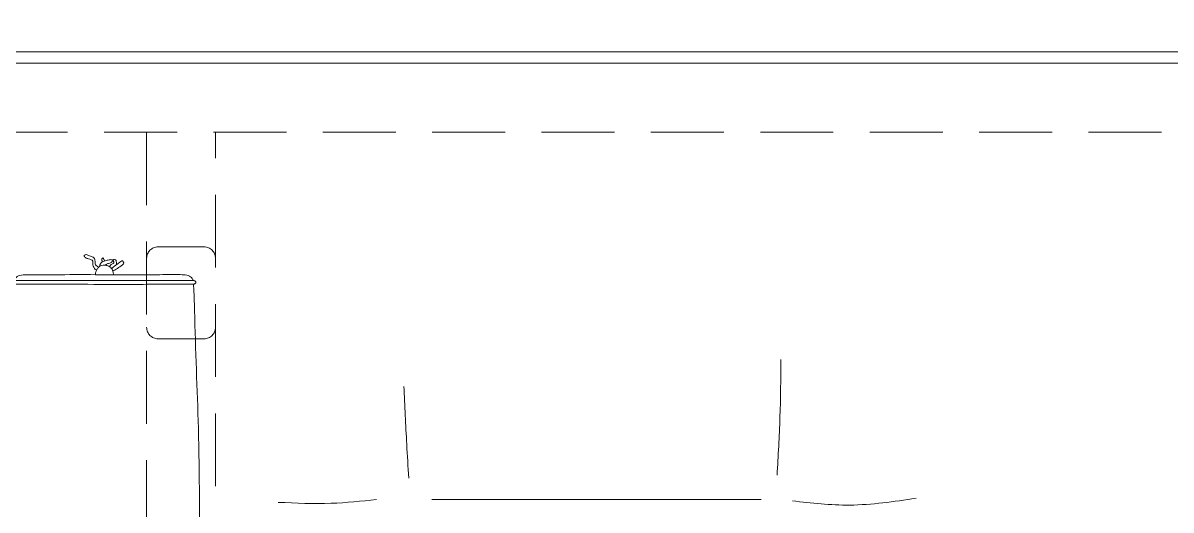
# Model space of a CAD drawing. Header units: centimetres. Extents: x 5488 to 20269, y -31398 to -19684.
# Drawn here: x 6262.8 to 6362.8, y -23918.1 to -23875.7 of the extents above; entities that cross this region are included whole.
import ezdxf

# ---------------------------------------------------------------- set-up
doc = ezdxf.new("R2010")
doc.units = ezdxf.units.CM
doc.linetypes.add('DASHED2', pattern=[9.524999999999999, 6.35, -3.175])
for name, color, linetype, lineweight in [('xxx_Auto_FFE_UPHOLSTERY', 67, 'Continuous', 20), ('xxx_Auto_FFE_WOOD', 36, 'Continuous', 0), ('xxx_Auto_Kaplama_Ahşap Tarama', 16, 'Continuous', 5), ('xxx_Auto_Tefris_Tefris', 32, 'Continuous', 15)]:
    doc.layers.add(name, color=color, linetype=linetype, lineweight=lineweight)

# ---------------------------------------------------------------- blocks, each defined once
blk = doc.blocks.new('A$C5c4a7a0b')
blk.add_line((-123.2500293273924, -101), (116.2500293273924, -101))
at = {"layer": 'xxx_Auto_FFE_UPHOLSTERY'}
blk.add_line((-52.26682673236246, -62), (-23.57517962269594, -62), dxfattribs=at)
for points in [[(-128.2500293273915, -84.86602540378226), (-128.2500293273915, -95, 0.4142135623730951), (-123.2500293273915, -100), (116.2500293273924, -100), (120.6937358633568, -97.74090608043844)], [(-129.2500293273915, -85), (-129.2500293273915, -95, 0.414213562373095), (-123.2500293273915, -101), (116.2500293273924, -101)]]:
    blk.add_lwpolyline(points, format="xyb", dxfattribs=at)
for points in [[(-2.828951952405987, -36.48853750923445), (-2.990373818276566, -41.02267320532701), (-3.072582740560392, -43.91764566550046), (-3.253861677136229, -68.20856276118138), (-2.918133436089192, -78.45352208227632), (-2.837060939391449, -80.63318948953383), (-2.82866337899577, -80.7507268126792)], [(-54.98084435629789, -61.87381463613929), (-59.96840776948738, -61.51057073356424), (-65.7486940302988, -62.10497071093778)], [(-18.77667853827552, -62), (-14.8251270966266, -61.66377816653403), (-10.20096007562643, -61.74782887251058)], [(-21.56825510836097, -63.86270735669677), (-21.40009501475834, -66.80464364716318), (-21.14786727188584, -71.84797114919274)], [(-53.65066379872042, -64.11486897941359), (-53.90289154159473, -69.15819648144316), (-53.98697158839605, -74.20152398347273)], [(12.64480120849657, -80.74829657807277), (12.74204977444424, -80.74710168134334), (12.84170573695519, -80.7514829600259), (12.90039252575116, -80.76515479597947), (12.97669516241331, -80.80709903605748), (13.01042981351929, -80.84429471661133), (13.03124021457188, -80.90920758734137), (13.02466683868079, -80.95302002285098), (13.00056403252711, -80.99245117967803), (12.94797651193767, -81.02531050630932), (12.86645509196205, -81.06589084715961), (12.83294115019089, -81.06912294181893), (12.64480120849657, -81.07230932376842), (12.35731404956096, -81.07350422049785), (11.93290864760093, -81.071972225036), (4.709117174445055, -81.07609580103599), (3.143680340579522, -81.07350422049785), (1.030317142556669, -81.06912294181893), (-2.54344689766549, -81.07350422049785), (-2.731885769844666, -81.07131358116021), (-2.821722720002072, -81.06912294181893), (-2.888733663887251, -81.06266396342835), (-2.975103116756145, -81.02531050630932), (-3.036455480842051, -80.95302002285098), (-3.036455480842051, -80.86758587899385), (-2.981784097208219, -80.80118895591295), (-2.924706807039911, -80.76900789909996), (-2.867736864702238, -80.7514829600259), (-2.828812501515131, -80.74866615853898), (-2.670533534123024, -80.74929232068462), (-2.447036443250909, -80.74710168134334), (-2.085496789912213, -80.74710168134334), (3.197282358911252, -80.73262571127998), (7.430581081041964, -80.74710168134334), (8.895446502488994, -80.7514829600259), (11.07892652299597, -80.74710168134334), (12.41662289375563, -80.7514829600259), (12.64480120849657, -80.74829657807277)], [(12.78500465231446, -81.07350422049785), (12.69489884445829, -81.24875378689467), (12.29391855067843, -81.52039078166126), (11.72386091505723, -81.5675531322122), (10.97709703452529, -81.55615013643546), (8.817660570310181, -81.57515615040757), (1.695330773089154, -81.56639368087053), (-0.4359257855612668, -81.58556197570579), (-1.855426194784741, -81.57515615040757), (-2.364898222365809, -81.5036342877138), (-2.57190498969976, -81.40024121001261), (-2.720929843839258, -81.24875378689467), (-2.779433440215143, -81.13482730011674), (-2.798033583772849, -81.06912294181893), (-2.795161517440647, -81.0657944991508)], [(4.202015818873406, -81.88968315788952), (3.798082364726724, -82.12967569639295), (3.351566272767741, -82.44303553563441), (3.241409904623652, -82.60120081401692), (3.270553442167511, -82.65628732697223), (3.318474331275866, -82.75804684434843), (3.318544617990483, -82.75827806528832), (3.587273842031209, -82.65769871506564), (4.040973242159453, -82.32167028701588), (4.231894469365216, -82.19056731875753), (4.327080506798666, -82.15367383763441)], [(4.124516128889809, -81.57946597335831), (4.193330120286191, -81.856159740375), (4.264705766918269, -82.06224786452367), (4.470882543804692, -82.2738525399327), (4.777813568185593, -82.38951766059836), (5.049743673336707, -82.41057647016714), (5.282159188871447, -82.3482708862357), (5.472210379850367, -82.18687585425141), (5.616409907042907, -81.95432862826783), (5.693380216313017, -81.72212752946871), (5.705553715280985, -81.57971628373343)], [(3.888913764296376, -82.43845834348758), (3.873808278893193, -82.61902702102816), (3.894555423057682, -82.73012705676229), (3.908175688968186, -82.82320248227188), (4.039072742527424, -82.90854608227892), (4.120556750020114, -82.89144569842756), (4.158271095209784, -82.84025644961002), (4.120556750020114, -82.6966912802236), (4.113271492156855, -82.60390585003188), (4.228489400569742, -82.52014562031036), (4.406265491410522, -82.3998095547613), (4.46478510516863, -82.32238280618185)], [(5.334251511076218, -82.31666891848727), (5.27463637087385, -82.52354985880811), (5.093206056904819, -82.70329255308752), (4.765830647076655, -82.81380593483482), (4.428438014938365, -82.88052045107179), (4.297770761515494, -82.88405702856835), (4.220387769670197, -82.83898900585336), (4.196399968457627, -82.79556453491386), (4.2910193224252, -82.69004308681542), (4.337372310210412, -82.64396509033395), (4.562502567883712, -82.56194656284788), (4.809507506552109, -82.46922402358905), (4.928712004182671, -82.40048912458224)], [(4.705515308907707, -82.36782549784039), (4.732436799438801, -82.39735804909651), (4.759910553448208, -82.49002769926665)], [(4.904655989283128, -82.77650801280834), (4.953134840046914, -82.87735371050076), (4.992367659069714, -82.9473503664558), (5.03873659673809, -83.00798167021276), (5.075083686968355, -83.05073264253588), (5.124496733036722, -82.98375612007294), (5.159180883772933, -82.93197994727234), (5.147223566636967, -82.85217813691997), (5.13526624950282, -82.77237632656761), (5.118979883547581, -82.68729070563131)], [(5.426237867946838, -82.24732305347425), (5.567313610912606, -82.31414927815786), (5.698923344874856, -82.44208551854172), (5.72971660137955, -82.58555625741428), (5.745723201631336, -82.77134713714986), (5.752942946988696, -82.88020033632347), (5.78612709843037, -82.98261196081876), (6.076034934743802, -83.17666333405941), (6.35871001301166, -83.27948061918505), (6.523119626759581, -83.32649453296472), (6.60413731065637, -83.3113360082134), (6.702328201559794, -83.24018773139687), (6.576638352160444, -83.0667246646517), (6.303657163813114, -82.95831101616204), (5.931070881613778, -82.7504003060385), (5.931070881613778, -82.58555625741428), (5.923837451100553, -82.44084932642727), (5.850488352794855, -82.23086405698268), (5.722781217906231, -82.04227164008626), (5.597349635254432, -81.99324034147867)]]:
    blk.add_spline(points, degree=3, dxfattribs=at)
at = {"layer": 'xxx_Auto_FFE_WOOD', "linetype": 'DASHED2'}
blk.add_lwpolyline([(-126.25, -94), (-126.25, -6), (119.2544739990544, -6), (119.2544739990544, -94)], close=True, dxfattribs=at)
for points in [[(-4.75, -6), (-4.75, -94)], [(1.25, -94), (1.25, -6)]]:
    blk.add_lwpolyline(points, dxfattribs=at)
for points in [[(1.25, -77, 0.414213562373095), (0.25, -76), (-3.75, -76, 0.414213562373095), (-4.75, -77)], [(-4.75, -83, 0.414213562373095), (-3.75, -84), (0.25, -84, 0.414213562373095), (1.25, -83)]]:
    blk.add_lwpolyline(points, format="xyb", dxfattribs=at)
at = {"layer": 'xxx_Auto_FFE_WOOD'}
blk.add_lwpolyline([(119.25, -100), (-126.25, -100, -0.4142135623730945), (-132.25, -94), (-132.25, -85)], format="xyb", dxfattribs=at)

msp = doc.modelspace()

# ---------------------------------------------------------------- block references
at = {"layer": 'xxx_Auto_Tefris_Tefris', "rotation": 180}
msp.add_blockref('A$C5c4a7a0b', (6274.823576465369, -23979.16889185822), dxfattribs=at)

# ---------------------------------------------------------------- next in the draw order: hatches: boundary and pattern name
at = {"layer": 'xxx_Auto_Kaplama_Ahşap Tarama'}
h = msp.add_hatch(dxfattribs=at)
h.set_pattern_fill('AR-CONC', color=256, scale=0.5)
h.set_pattern_definition([(49.99999999999999, (809.5311465491541, -3617.590723406778), (91.092334498002, -7.969542769451543), [9.525, -104.775]), (355, (809.5311465491541, -3617.590723406778), (-17.62171071248467, 95.52842261951757), [7.62, -83.820292085]), (100.4514447, (817.1221500491538, -3618.25485015678), (73.47062354517664, 87.55887595609755), [8.095004399999997, -89.04512229999997]), (46.18420000000001, (809.5311465491541, -3592.190723406777), (135.539520446065, -21.02116396636357), [14.2875, -157.1625]), (96.63555760999994, (820.8260965491545, -3593.94247340678), (118.7020670257515, 123.7130622988608), [12.14251157, -133.56780408]), (351.1841511700001, (809.5311465491541, -3592.190723406777), (118.7020670324885, 123.7130622927663), [11.429983535, -125.72986596]), (21, (822.2311465491539, -3598.540723406779), (75.80719563456624, -51.1325990935438), [9.525, -104.775]), (326.0000000000001, (822.2311465491539, -3598.540723406779), (30.90101417382354, 92.09398306115963), [7.62, -83.82]), (71.45144499999999, (828.5484128491544, -3602.801773356779), (106.7082096393581, 40.96138444295262), [8.0950044, -89.04496879999999]), (37.50000000000001, (809.5311465491541, -3617.590723406778), (1.544301625295908, 42.27751943657655), [0, -82.804, 0, -85.09, 0, -84.1375]), (7.499999999999999, (809.5311465491541, -3617.590723406778), (33.40983125515287, 50.09028740905975), [0, -48.514, 0, -80.899, 0, -32.0675]), (327.5, (781.2101465491542, -3617.590723406778), (67.7952975834357, -2.864371996336722), [0, -31.75, 0, -99.06, 0, -131.445]), (317.5, (768.5101465491543, -3617.590723406778), (74.06459069300902, 12.71324551666651), [0, -41.275, 0, -65.786, 0, -93.345])])
edge = h.paths.add_edge_path()
edge.add_line((9312.934239034274, -27555.318573272), (9330.626290762004, -27555.318573272))
edge.add_arc((9330.626290762002, -27548.31857327201), 6.999999999996362, 270.0000000000148, 349.5592448212793)
edge.add_arc((-12655703.85192648, 2009176.563850346), 12827763.87852466, 350.8642093146535, 350.8644691225534)
edge.add_line((9346.745801669727, -27492.15741189267), (9332.44991226789, -27492.15744410318))
edge.add_line((9332.44991226789, -27492.15744410318), (9332.449455501846, -27061.10236461796))
edge.add_line((9332.449455501846, -27061.10236461796), (9346.746142236898, -27061.10234946853))
edge.add_arc((-12660642.42867646, -2064524.00734829), 12832765.90526256, 9.135530923292796, 9.135790639500211)
edge.add_arc((9330.626290762002, -27004.9390702985), 6.999999999999829, 10.44075517872073, 89.9999999999851)
edge.add_line((9330.626290762004, -26997.9390702985), (9312.934239034272, -26997.9390702985))
edge.add_arc((9312.934239034274, -27004.9390702985), 7, 90.0000000000149, 170.4864106854212)
edge.add_arc((10864.46380279621, -27276.62882178525), 1582.137683424508, 170.0694418627802, 189.93055813722)
edge.add_arc((9312.934239034275, -27548.318573272), 7.000000000000069, 189.5135893145788, 269.9999999999852)

doc.saveas('drawing.dxf')
